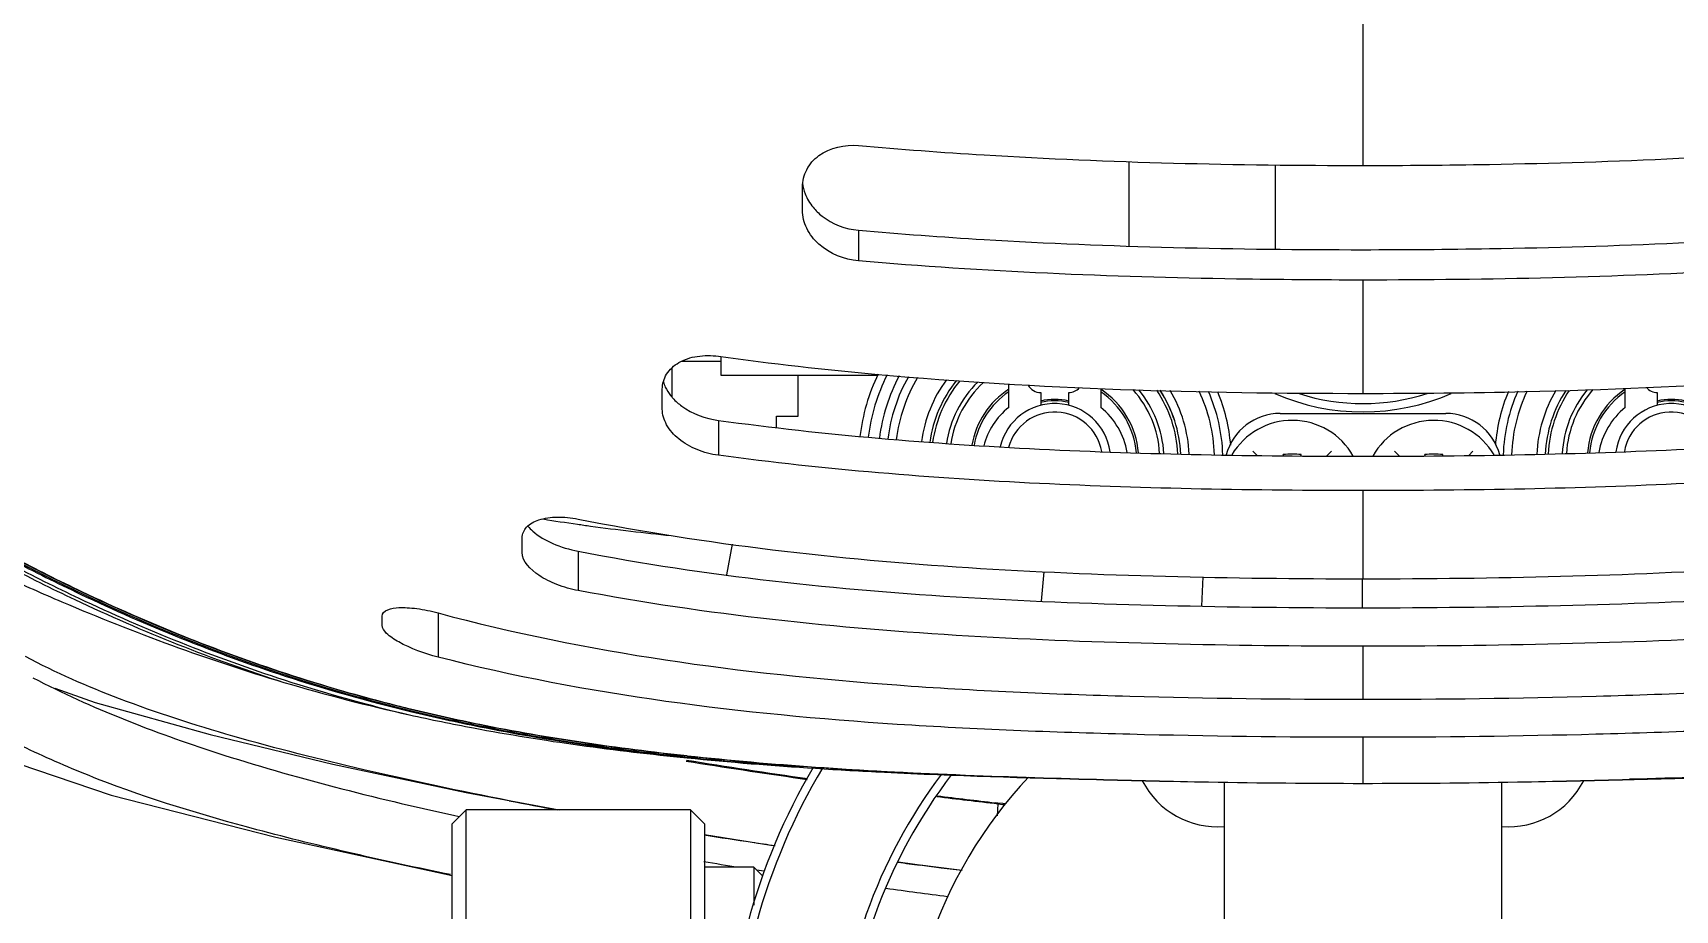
# Model space of a CAD drawing. Header units: millimetres. Extents: x 0 to 841, y 0 to 594.
# Drawn here: x 707.13 to 736.43, y 280.02 to 295.67 of the extents above; entities that cross this region are included whole.
import ezdxf

# ---------------------------------------------------------------- set-up
doc = ezdxf.new("R2010")
doc.units = ezdxf.units.MM
doc.header["$LTSCALE"] = 46.255
doc.layers.get('0').update_dxf_attribs({"linetype": 'CONTINUOUS'})
for name, color, linetype in [('7_ALL_FEATURES', 7, 'CONTINUOUS'), ('APSF_BLANK_LAYER', 7, 'CONTINUOUS'), ('AXIS', 7, 'CONTINUOUS'), ('COSMETIC', 7, 'CONTINUOUS'), ('DCURVE', 7, 'CONTINUOUS')]:
    doc.layers.add(name, color=color, linetype=linetype)

msp = doc.modelspace()

# ---------------------------------------------------------------- linework, layer by layer
at = {"color": 7, "linetype": 'CONTINUOUS'}
for p, q in [((720.862, 292.505), (720.862, 292.917)), ((721.862, 292.148), (721.862, 291.6)), ((730.862, 289.237), (730.862, 291.259)), ((718.533, 289.686), (718.533, 289.177)), ((720.783, 288.828), (720.783, 289.555)), ((718.362, 288.958), (718.362, 289.313)), ((724.541, 288.986), (724.541, 289.404)), ((725.112, 289.251), (725.112, 289.021)), ((725.612, 289.021), (725.612, 289.251)), ((726.182, 289.325), (726.182, 288.986)), ((735.541, 288.986), (735.541, 289.328)), ((736.112, 289.251), (736.112, 289.021)), ((729.387, 288.88), (732.337, 288.88)), ((719.362, 288.755), (719.362, 288.132)), ((720.398, 288.624), (720.398, 288.828)), ((720.398, 288.828), (720.783, 288.828)), ((729.444, 288.124), (729.438, 288.148)), ((729.753, 288.122), (729.76, 288.148)), ((731.97, 288.122), (731.963, 288.148)), ((732.279, 288.124), (732.285, 288.148)), ((730.862, 285.929), (730.862, 287.503)), ((715.862, 286.403), (715.862, 286.66)), ((719.61, 286.548), (719.505, 286.002)), ((716.862, 286.42), (716.862, 285.719)), ((725.168, 286.054), (725.119, 285.53)), ((728.002, 285.962), (727.982, 285.443)), ((730.855, 285.412), (730.855, 285.929)), ((713.362, 285.1), (713.362, 285.26)), ((714.362, 285.31), (714.362, 284.532)), ((730.862, 283.779), (730.862, 284.725)), ((730.862, 282.279), (730.862, 283.1)), ((721.096, 282.566), (721.129, 282.564)), ((720.82, 282.367), (720.946, 282.349)), ((724.349, 281.927), (724.306, 281.932)), ((724.345, 281.915), (724.335, 281.697)), ((724.348, 281.914), (724.438, 281.904)), ((724.439, 281.917), (724.349, 281.927)), ((724.438, 281.904), (724.473, 281.9)), ((724.483, 281.911), (724.439, 281.917)), ((714.612, 281.555), (714.862, 281.805)), ((714.612, 247.555), (714.612, 281.555)), ((714.635, 281.712), (714.738, 281.69)), ((714.862, 247.555), (714.862, 281.805)), ((718.862, 281.805), (714.862, 281.805)), ((718.862, 281.805), (718.862, 270.055)), ((719.112, 281.555), (718.862, 281.805)), ((719.112, 281.555), (719.112, 270.055)), ((719.996, 280.786), (719.112, 280.786)), ((719.996, 280.786), (719.996, 280.103)), ((720.157, 280.625), (719.996, 280.786)), ((720.042, 280.736), (720.181, 280.715))]:
    msp.add_line(p, q, dxfattribs=at)
for points in [[(697.662, 291.659), (697.844, 291.334), (698.504, 290.219), (699.473, 288.74), (700.722, 287.091), (702.123, 285.552), (703.727, 284.169), (705.881, 282.969), (708.532, 282.071), (711.468, 281.32), (714.612, 280.637)], [(707.527, 283.977), (708.247, 283.719), (710.298, 283.148), (712.484, 282.624), (714.865, 282.115), (716.525, 281.805)], [(719.112, 281.368), (720.301, 281.178), (720.375, 281.168)], [(722.572, 280.876), (723.334, 280.774), (723.712, 280.732)]]:
    msp.add_lwpolyline(points, dxfattribs=at)
for centre, radius, start, end in [((725.362, 288.055), 3.5, 154.1489, 173.2193), ((725.362, 288.055), 3.35, 153.198, 173.1385), ((725.362, 288.055), 3.15, 151.691, 173.0208), ((725.362, 288.055), 3, 150.4743, 172.9742), ((725.362, 288.055), 2.85, 149.1048, 172.8231), ((725.362, 288.055), 2.4, 143.5317, 172.3081), ((725.112, 289.501), 0.25, 207.6246, 270), ((725.612, 289.501), 0.25, 270, 320.0055), ((725.362, 288.055), 2.25, 2.5432, 33.288), ((725.362, 288.055), 2.4, 2.3086, 30.9339), ((725.362, 288.055), 2.85, 1.7653, 25.343), ((725.362, 288.055), 3, 1.6164, 23.9212), ((725.362, 288.055), 3.15, 4.6829, 22.6281), ((730.862, 292.818), 3.912, 246.3273, 293.7442), ((730.862, 292.818), 3.763, 252.3483, 287.742), ((736.362, 288.055), 3.15, 157.3326, 175.3171), ((736.362, 288.055), 3, 156.0195, 178.3789), ((736.362, 288.055), 2.85, 154.5753, 178.2279), ((736.362, 288.055), 2.4, 149.0412, 177.7018), ((736.112, 289.501), 0.25, 219.1179, 270), ((725.362, 287.965), 1.31, 128.7854, 165.1806), ((725.362, 288.055), 1, 7.9035, 166.8853), ((725.362, 288.055), 0.85, 9.7068, 165.0866), ((725.362, 287.965), 1.31, 9.4954, 51.2146), ((729.387, 287.88), 1, 90, 164.9336), ((732.337, 287.88), 1, 15.078, 90), ((736.362, 287.965), 1.31, 128.7854, 170.4748), ((736.362, 288.055), 1, 13.1308, 172.1211), ((736.362, 288.055), 0.85, 14.9536, 170.3079), ((729.599, 287.505), 1.25, 29.3879, 149.551), ((732.124, 287.505), 1.25, 30.456, 150.61), ((740.04, 287.624), 10.614, 177.1705, 177.3005), ((729.599, 284.295), 3.856, 89.9958, 92.3856), ((729.599, 284.295), 3.856, 87.6144, 90.0042), ((719.148, 287.624), 10.625, 2.6898, 2.8294), ((742.574, 287.624), 10.624, 177.1706, 177.3089), ((732.124, 284.295), 3.856, 89.9958, 92.3856), ((732.124, 284.295), 3.856, 87.6144, 90.0042), ((721.685, 287.624), 10.613, 2.7011, 2.8295), ((721.824, 321.631), 35.083, 260.8339, 261.8458), ((722.079, 323.391), 36.861, 261.8407, 262.2072), ((722.673, 327.913), 41.422, 262.2407, 264.2424), ((720.805, 312.367), 29.628, 251.9732, 256.4659), ((720.83, 312.383), 29.632, 251.9567, 256.4086), ((720.856, 312.377), 29.605, 251.8931, 255.8506), ((720.868, 312.43), 29.664, 251.9162, 256.3577), ((720.892, 315.365), 32.632, 253.4729, 257.5439), ((720.706, 312.322), 29.625, 252.135, 256.6259), ((721.076, 313.21), 30.467, 255.8312, 256.3203), ((725.294, 343.262), 60.86, 263.87727, 266.04322), ((725.138, 346.355), 63.936, 264.31388, 266.37405), ((725.274, 342.77), 60.345, 263.84552, 266.02948), ((725.279, 342.879), 60.457, 263.85201, 266.03244), ((735.923, 388.446), 107.148, 260.79887, 261.89745), ((736.829, 393.94), 112.699, 260.79057, 261.90222), ((730.862, 276.805), 11.375, 149.6024, 180), ((730.862, 276.805), 11.225, 149.216, 180), ((730.862, 276.805), 9.4, 143.127, 177.8732), ((730.862, 276.805), 9.25, 142.4962, 177.8732), ((732.555, 510.724), 228.464, 268.38244, 268.88423), ((733.256, 562.53), 280.274, 268.53822, 268.94711), ((728.262, 283.005), 1.5, 206.9359, 274.8038), ((730.886, 441.647), 159.368, 269.00022, 269.99108), ((730.843, 440.893), 158.614, 270.00656, 271.00214), ((733.462, 283.005), 1.5, 265.1962, 333.0641), ((729.169, 510.724), 228.464, 271.11577, 271.61756), ((729.404, 519.842), 237.576, 271.01614, 271.49852), ((732.439, 368.139), 87.794, 258.96219, 259.54047), ((741.373, 429.644), 148.707, 263.00339, 263.42597), ((741.679, 430.402), 149.483, 262.92529, 263.3258), ((735.999, 389.002), 108.96, 261.083, 261.53665), ((736.614, 393.114), 113.117, 261.53512, 261.74486), ((737.71, 397.705), 118.295, 260.95148, 261.25107), ((739.79, 416.7), 136.917, 262.77457, 262.93964), ((740.787, 424.78), 145.057, 262.94098, 263.23944), ((743.713, 438.813), 159.84, 262.31949, 262.71736)]:
    msp.add_arc(centre, radius, start, end, dxfattribs=at)
at = {"color": 40, "linetype": 'CONTINUOUS'}
for centre, start, end in [((725.362, 288.055), 134.7668, 171.5377), ((725.362, 288.055), 3.1797, 39.7029), ((736.362, 288.055), 140.284, 176.8204)]:
    msp.add_arc(centre, 1.95, start, end, dxfattribs=at)
at = {"color": 7, "linetype": 'CONTINUOUS'}
for points, knots in [([(720.862, 292.917), (720.862, 293.024), (720.916, 293.245), (721.232, 293.6), (721.619, 293.681), (721.862, 293.659)], [0, 0, 0, 0, 0.231563, 0.471916, 1, 1, 1, 1]), ([(721.862, 293.659), (722.608, 293.593), (725.603, 293.372), (728.608, 293.304), (730.862, 293.304)], [0, 0, 0, 0, 0.24947, 1, 1, 1, 1]), ([(730.862, 293.304), (731.614, 293.304), (734.616, 293.33), (737.62, 293.46), (739.862, 293.659)], [0, 0, 0, 0, 0.250382, 1, 1, 1, 1]), ([(721.862, 291.6), (721.607, 291.623), (721.227, 291.776), (720.921, 292.164), (720.862, 292.395), (720.862, 292.505)], [0, 0, 0, 0, 0.527521, 0.772978, 1, 1, 1, 1]), ([(721.052, 292.557), (721.099, 292.5), (721.32, 292.285), (721.63, 292.168), (721.862, 292.148)], [0, 0, 0, 0, 0.241952, 1, 1, 1, 1]), ([(721.862, 292.148), (722.608, 292.082), (725.603, 291.864), (728.608, 291.801), (730.862, 291.801)], [0, 0, 0, 0, 0.249477, 1, 1, 1, 1]), ([(730.862, 291.801), (731.613, 291.801), (734.616, 291.826), (737.619, 291.95), (739.862, 292.148)], [0, 0, 0, 0, 0.25037, 1, 1, 1, 1]), ([(730.862, 291.259), (730.11, 291.259), (727.108, 291.283), (724.104, 291.406), (721.862, 291.6)], [0, 0, 0, 0, 0.250358, 1, 1, 1, 1]), ([(739.862, 291.6), (739.115, 291.536), (736.12, 291.321), (733.115, 291.259), (730.862, 291.259)], [0, 0, 0, 0, 0.249494, 1, 1, 1, 1]), ([(718.362, 289.313), (718.362, 289.405), (718.419, 289.602), (718.66, 289.813), (718.991, 289.918), (719.236, 289.917), (719.362, 289.9)], [0, 0, 0, 0, 0.213261, 0.444017, 0.708136, 1, 1, 1, 1]), ([(719.362, 289.9), (720.31, 289.769), (724.129, 289.341), (727.977, 289.237), (730.862, 289.237)], [0, 0, 0, 0, 0.249238, 1, 1, 1, 1]), ([(730.862, 289.237), (731.824, 289.237), (735.664, 289.277), (739.51, 289.506), (742.362, 289.9)], [0, 0, 0, 0, 0.250571, 1, 1, 1, 1]), ([(718.416, 289.35), (718.441, 289.296), (718.484, 289.228), (718.536, 289.167), (718.55, 289.151)], [0, 0, 0, 0, 0.739358, 1, 1, 1, 1]), ([(719.362, 288.132), (719.231, 288.149), (718.98, 288.216), (718.657, 288.401), (718.427, 288.652), (718.362, 288.861), (718.362, 288.958)], [0, 0, 0, 0, 0.282553, 0.552239, 0.792172, 1, 1, 1, 1]), ([(718.55, 289.151), (718.598, 289.099), (718.829, 288.897), (719.131, 288.786), (719.362, 288.755)], [0, 0, 0, 0, 0.234781, 1, 1, 1, 1]), ([(719.362, 288.755), (721.262, 288.496), (725.096, 288.181), (728.938, 288.116), (730.862, 288.116)], [0, 0, 0, 0, 0.499157, 1, 1, 1, 1]), ([(730.862, 288.116), (732.786, 288.116), (736.627, 288.181), (740.462, 288.496), (742.362, 288.755)], [0, 0, 0, 0, 0.500844, 1, 1, 1, 1]), ([(714.584, 280.65), (713.425, 280.888), (711.301, 281.365), (708.796, 282.123), (707.106, 282.847), (706.022, 283.406), (705.078, 284.021), (704.06, 284.859), (703.091, 285.883), (702.226, 286.961), (701.643, 287.731), (701.336, 288.132), (701.242, 288.291)], [0, 0, 0, 0, 0.223092, 0.410322, 0.49249, 0.569489, 0.640128, 0.704497, 0.817636, 0.905158, 0.965086, 1, 1, 1, 1]), ([(730.862, 287.503), (728.938, 287.503), (725.096, 287.567), (721.262, 287.877), (719.362, 288.132)], [0, 0, 0, 0, 0.500813, 1, 1, 1, 1]), ([(742.362, 288.132), (740.461, 287.877), (736.627, 287.567), (732.785, 287.503), (730.862, 287.503)], [0, 0, 0, 0, 0.499188, 1, 1, 1, 1]), ([(715.862, 286.66), (715.862, 286.728), (715.933, 286.883), (716.18, 287.002), (716.5, 287.044), (716.737, 287.02), (716.862, 286.995)], [0, 0, 0, 0, 0.175477, 0.39377, 0.674172, 1, 1, 1, 1]), ([(716.862, 286.995), (719.155, 286.541), (722.658, 286.148), (727.339, 285.957), (729.687, 285.929), (730.862, 285.929)], [0, 0, 0, 0, 0.498901, 0.749391, 1, 1, 1, 1]), ([(730.862, 285.929), (732.036, 285.929), (734.384, 285.957), (739.066, 286.148), (742.568, 286.541), (744.862, 286.995)], [0, 0, 0, 0, 0.25061, 0.5011, 1, 1, 1, 1]), ([(716.05, 286.78), (716.155, 286.687), (716.419, 286.537), (716.706, 286.45), (716.862, 286.42)], [0, 0, 0, 0, 0.469794, 1, 1, 1, 1]), ([(706.761, 286.266), (707.163, 286.054), (708.743, 285.263), (710.388, 284.6), (711.636, 284.193)], [0, 0, 0, 0, 0.257108, 1, 1, 1, 1]), ([(706.779, 286.279), (707.181, 286.068), (708.76, 285.277), (710.404, 284.615), (711.652, 284.208)], [0, 0, 0, 0, 0.257098, 1, 1, 1, 1]), ([(706.787, 286.311), (707.188, 286.1), (708.766, 285.309), (710.409, 284.646), (711.655, 284.238)], [0, 0, 0, 0, 0.257091, 1, 1, 1, 1]), ([(706.791, 286.303), (707.193, 286.092), (708.771, 285.301), (710.413, 284.638), (711.66, 284.231)], [0, 0, 0, 0, 0.257089, 1, 1, 1, 1]), ([(716.862, 285.719), (716.733, 285.743), (716.485, 285.814), (716.118, 285.991), (715.862, 286.234), (715.862, 286.403)], [0, 0, 0, 0, 0.311011, 0.599924, 1, 1, 1, 1]), ([(716.862, 286.42), (719.156, 285.975), (722.661, 285.611), (727.341, 285.438), (729.688, 285.412), (730.862, 285.412)], [0, 0, 0, 0, 0.498967, 0.749434, 1, 1, 1, 1]), ([(730.862, 285.412), (732.035, 285.412), (734.383, 285.438), (739.062, 285.611), (742.567, 285.975), (744.862, 286.42)], [0, 0, 0, 0, 0.250566, 0.501034, 1, 1, 1, 1]), ([(706.628, 285.97), (706.967, 285.816), (708.591, 285.097), (710.263, 284.481), (711.609, 284.081)], [0, 0, 0, 0, 0.209859, 1, 1, 1, 1]), ([(706.641, 286.178), (707.05, 285.963), (708.66, 285.159), (710.336, 284.489), (711.609, 284.081)], [0, 0, 0, 0, 0.257224, 1, 1, 1, 1]), ([(706.729, 286.193), (707.132, 285.982), (708.716, 285.191), (710.366, 284.53), (711.617, 284.126)], [0, 0, 0, 0, 0.25712, 1, 1, 1, 1]), ([(730.862, 284.725), (729.688, 284.725), (727.342, 284.751), (722.662, 284.923), (719.158, 285.284), (716.862, 285.719)], [0, 0, 0, 0, 0.250545, 0.500994, 1, 1, 1, 1]), ([(744.862, 285.719), (742.565, 285.284), (739.061, 284.923), (734.382, 284.751), (732.035, 284.725), (730.862, 284.725)], [0, 0, 0, 0, 0.499007, 0.749455, 1, 1, 1, 1]), ([(713.362, 285.26), (713.362, 285.372), (713.613, 285.421), (713.815, 285.415), (714.056, 285.392), (714.237, 285.353), (714.362, 285.319)], [0, 0, 0, 0, 0.321139, 0.46519, 0.629432, 1, 1, 1, 1]), ([(714.362, 284.532), (714.119, 284.595), (713.788, 284.714), (713.462, 284.921), (713.362, 285.047), (713.362, 285.1)], [0, 0, 0, 0, 0.635872, 0.865532, 1, 1, 1, 1]), ([(714.362, 285.319), (717.027, 284.601), (721.173, 284.051), (726.699, 283.814), (729.474, 283.779), (730.862, 283.779)], [0, 0, 0, 0, 0.498814, 0.749375, 1, 1, 1, 1]), ([(730.862, 283.779), (732.249, 283.779), (735.024, 283.814), (740.55, 284.051), (744.696, 284.601), (747.362, 285.319)], [0, 0, 0, 0, 0.250625, 0.501186, 1, 1, 1, 1]), ([(715.631, 281.969), (714.763, 282.139), (713.111, 282.488), (710.785, 283.074), (708.758, 283.721), (707.542, 284.252), (707.002, 284.54)], [0, 0, 0, 0, 0.293738, 0.560657, 0.796694, 1, 1, 1, 1]), ([(730.862, 283.1), (729.476, 283.1), (726.704, 283.137), (721.181, 283.345), (717.034, 283.845), (714.362, 284.532)], [0, 0, 0, 0, 0.25056, 0.501071, 1, 1, 1, 1]), ([(747.362, 284.532), (744.689, 283.845), (740.542, 283.345), (735.019, 283.137), (732.247, 283.1), (730.862, 283.1)], [0, 0, 0, 0, 0.498929, 0.74944, 1, 1, 1, 1]), ([(707.133, 284.162), (708.181, 283.619), (710.653, 282.663), (713.213, 282.022), (714.635, 281.712)], [0, 0, 0, 0, 0.447726, 1, 1, 1, 1]), ([(713.871, 283.607), (714.28, 283.508), (715.91, 283.147), (717.564, 282.908), (718.804, 282.773)], [0, 0, 0, 0, 0.252402, 1, 1, 1, 1]), ([(713.871, 283.603), (714.28, 283.503), (715.91, 283.142), (717.564, 282.903), (718.805, 282.769)], [0, 0, 0, 0, 0.252399, 1, 1, 1, 1]), ([(713.853, 283.501), (714.231, 283.417), (715.868, 283.083), (717.527, 282.861), (718.803, 282.734)], [0, 0, 0, 0, 0.232046, 1, 1, 1, 1]), ([(713.866, 283.581), (714.276, 283.481), (715.906, 283.122), (717.562, 282.883), (718.803, 282.749)], [0, 0, 0, 0, 0.252383, 1, 1, 1, 1]), ([(713.871, 283.562), (714.28, 283.463), (715.91, 283.105), (717.563, 282.867), (718.803, 282.734)], [0, 0, 0, 0, 0.252364, 1, 1, 1, 1]), ([(721.094, 282.547), (721.504, 282.521), (723.173, 282.427), (724.845, 282.379), (726.106, 282.347)], [0, 0, 0, 0, 0.24554, 1, 1, 1, 1]), ([(735.617, 282.347), (736.047, 282.358), (737.718, 282.402), (739.389, 282.467), (740.629, 282.547)], [0, 0, 0, 0, 0.256866, 1, 1, 1, 1])]:
    msp.add_open_spline(points, degree=3, knots=knots, dxfattribs=at)
for points in [[(720.865, 292.985), (720.872, 292.922), (720.887, 292.859), (720.91, 292.799)], [(720.91, 292.799), (720.943, 292.712), (720.992, 292.63), (721.052, 292.557)], [(718.381, 289.446), (718.39, 289.413), (718.402, 289.381), (718.416, 289.35)], [(715.964, 286.867), (715.99, 286.836), (716.019, 286.807), (716.05, 286.78)], [(721.095, 282.57), (722.763, 282.453), (724.434, 282.397), (726.105, 282.351)], [(721.129, 282.564), (722.786, 282.448), (724.446, 282.393), (726.106, 282.347)], [(740.594, 282.564), (738.938, 282.448), (737.277, 282.393), (735.617, 282.347)], [(740.628, 282.57), (738.961, 282.453), (737.289, 282.397), (735.618, 282.351)]]:
    msp.add_open_spline(points, degree=3, dxfattribs=at)
at = {"layer": '7_ALL_FEATURES', "color": 7, "linetype": 'CONTINUOUS'}
for p, q in [((726.692, 291.869), (726.692, 293.375)), ((729.292, 293.315), (729.292, 291.812)), ((728.387, 282.299), (728.387, 276.73)), ((733.337, 276.73), (733.337, 282.299))]:
    msp.add_line(p, q, dxfattribs=at)
at = {"layer": 'APSF_BLANK_LAYER', "color": 7, "linetype": 'CONTINUOUS'}
for centre, radius, start, end in [((725.362, 288.055), 2.25, 141.1102, 172.0847), ((725.362, 288.055), 2.2, 140.2763, 172.0016), ((725.362, 288.055), 1.875, 132.6886, 171.3383), ((725.362, 288.055), 1.875, 3.3741, 41.7521), ((725.362, 288.055), 2.2, 2.6478, 34.2037), ((725.362, 288.055), 2.25, 2.5503, 33.3406), ((736.362, 288.055), 2.25, 146.667, 177.4577), ((736.362, 288.055), 2.2, 145.8164, 177.3589), ((736.362, 288.055), 1.875, 138.1844, 176.6236), ((725.362, 288.055), 1.05, 76.2021, 103.7979), ((736.362, 288.055), 1.05, 76.2021, 103.7979)]:
    msp.add_arc(centre, radius, start, end, dxfattribs=at)
at = {"layer": 'AXIS', "color": 7, "linetype": 'CONTINUOUS'}
for p, q in [((730.862, 293.304), (730.862, 311.952)), ((719.412, 289.805), (718.711, 289.805)), ((719.412, 289.555), (719.412, 289.893)), ((722.214, 289.555), (719.412, 289.555))]:
    msp.add_line(p, q, dxfattribs=at)
for centre, radius, start, end in [((725.362, 288.055), 1.462, 124.1519, 169.9231), ((725.362, 288.055), 1.462, 4.7546, 55.8481), ((736.362, 288.055), 1.462, 124.1519, 175.226), ((725.362, 288.055), 1.075, 76.5418, 103.4582), ((736.362, 288.055), 1.075, 76.5418, 103.4582), ((730.862, 276.805), 8.175, 136.8875, 235.8196)]:
    msp.add_arc(centre, radius, start, end, dxfattribs=at)
at = {"layer": 'COSMETIC', "color": 7, "linetype": 'CONTINUOUS'}
for p, q in [((728.899, 288.205), (728.974, 288.13)), ((730.299, 288.205), (730.214, 288.12)), ((731.424, 288.205), (731.509, 288.12)), ((732.824, 288.205), (732.749, 288.13))]:
    msp.add_line(p, q, dxfattribs=at)
at = {"layer": 'DCURVE', "color": 4, "linetype": 'CONTINUOUS'}
for centre, start, end in [((725.362, 288.055), 123.1728, 170.0845), ((725.362, 288.055), 4.5961, 56.8272), ((736.362, 288.055), 123.1728, 175.3864)]:
    msp.add_arc(centre, 1.5, start, end, dxfattribs=at)

doc.saveas('drawing.dxf')
